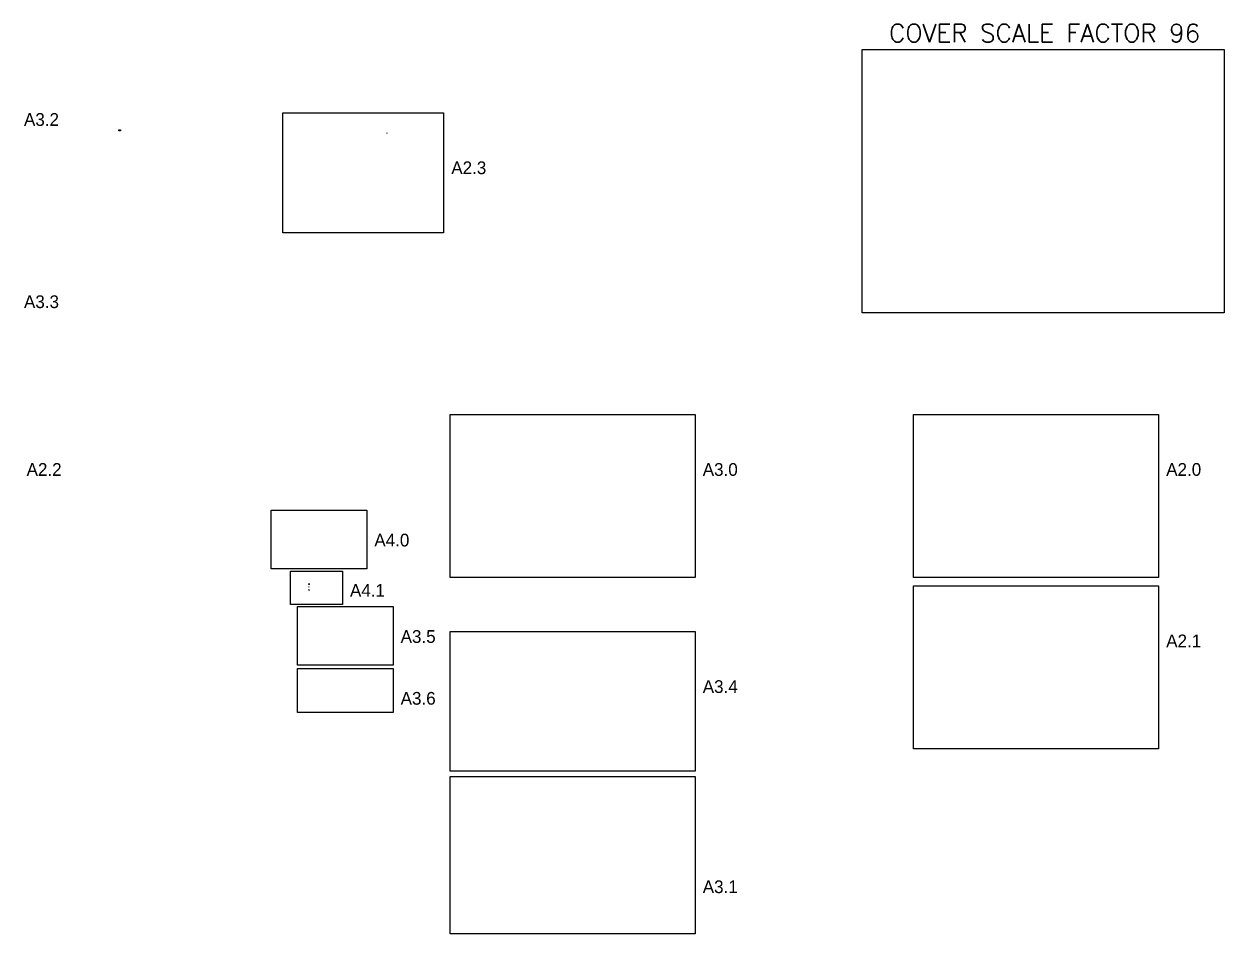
# Model space of a CAD drawing. Header units: inches. Extents: x -625442 to 34963, y -27993 to 66986.
# Drawn here: x 12589 to 23296, y 14410 to 22528 of the extents above; entities that cross this region are included whole.
import ezdxf
from ezdxf.enums import TextEntityAlignment as Align

# ---------------------------------------------------------------- set-up
doc = ezdxf.new("R2010")
doc.units = ezdxf.units.IN
doc.header["$LTSCALE"] = 0.5
doc.header["$MEASUREMENT"] = 0
doc.layers.add('0-TEXT', color=30, linetype='Continuous')
doc.layers.add('E-DETAIL', color=144, linetype='Continuous')
doc.styles.add('OUTLINE', font='swisscbo.ttf', dxfattribs={"width": 0.8})
doc.styles.add('ROMANS', font='ROMANS.SHX', dxfattribs={"height": 0.2})
doc.styles.add('TEXT', font='romans.shx')
doc.styles.add('titleblock1', font='Zap601Rm.ttf', dxfattribs={"height": 0.5})

msp = doc.modelspace()

# ---------------------------------------------------------------- hatches: boundary and pattern name
at = {"layer": 'E-DETAIL'}
h = msp.add_hatch(dxfattribs=at)
h.set_pattern_fill('NET', color=256, scale=4)
edge = h.paths.add_edge_path()
edge.add_line((18785.1182, 18083.60588), (18837.96578, 18096.81777))

# ---------------------------------------------------------------- linework, layer by layer
at = {"layer": 'DEFPOINTS'}
for points in [[(20066.79826, 22301.7961), (23296.06507, 22301.7961), (23296.06507, 19950.6277), (20066.79826, 19950.6277)], [(14898.92818, 21736.37221), (16332.55896, 21736.37221), (16332.55896, 20663.75151), (14898.92818, 20663.75151)], [(13435.28695, 21583.98074), (13449.28695, 21583.98074), (13449.28695, 21574.98074), (13435.28695, 21574.98074)], [(16390.15633, 19044.66665), (18576.1855, 19044.66665), (18576.1855, 17590.63002), (16390.15633, 17590.63002)], [(20525.56694, 19044.66665), (22711.59611, 19044.66665), (22711.59611, 17590.63002), (20525.56694, 17590.63002)], [(14794.14036, 18190.86998), (15648.30203, 18190.86998), (15648.30203, 17668.7343), (14794.14036, 17668.7343)], [(14967.92237, 17647.11486), (15430.8331, 17647.11486), (15430.8331, 17349.81048), (14967.92237, 17349.81048)], [(15129.04745, 17482.83774), (15129.14745, 17482.83774), (15129.14745, 17484.90024), (15129.04745, 17484.90024)], [(15129.87982, 17533.11761), (15129.97982, 17533.11761), (15129.97982, 17531.05512), (15129.87982, 17531.05512)], [(15131.37166, 17504.65192), (15131.27166, 17504.65192), (15131.27166, 17506.71442), (15131.37166, 17506.71442)], [(15132.37547, 17533.90918), (15132.27547, 17533.90918), (15132.27547, 17535.97168), (15132.37547, 17535.97168)], [(15133.8492, 17474.16245), (15133.9492, 17474.16245), (15133.9492, 17476.22495), (15133.8492, 17476.22495)], [(15133.97482, 17527.72374), (15133.87482, 17527.72374), (15133.87482, 17525.66124), (15133.97482, 17525.66124)], [(20525.56694, 17515.2167), (22711.59611, 17515.2167), (22711.59611, 16061.18007), (20525.56694, 16061.18007)], [(15028.68837, 17330.61483), (15882.85004, 17330.61483), (15882.85004, 16808.47915), (15028.68837, 16808.47915)], [(16390.15633, 17108.30453), (18576.1855, 17108.30453), (18576.1855, 15863.86564), (16390.15633, 15863.86564)], [(15028.68837, 16779.2266), (15882.85004, 16779.2266), (15882.85004, 16386.61205), (15028.68837, 16386.61205)], [(16390.15633, 15815.16592), (18576.1855, 15815.16592), (18576.1855, 14409.78489), (16390.15633, 14409.78489)]]:
    msp.add_lwpolyline(points, close=True, dxfattribs=at)
for centre in [(15823.46592, 21554.79086), (15823.46592, 21553.43172), (15827.46373, 21554.79086)]:
    msp.add_circle(centre, 0.375, dxfattribs=at)

# ---------------------------------------------------------------- texts
at = {"layer": '0-TEXT', "insert": (15229.88075, 17174.69614), "char_height": 1.485, "width": 44.2117297, "attachment_point": 3, "style": 'TEXT'}
msp.add_mtext('\\A1;\\pxt18; ', dxfattribs=at)
at = {"layer": 'DEFPOINTS', "style": 'ROMANS'}
msp.add_text('COVER SCALE FACTOR 96', height=162, dxfattribs=at).set_placement((21695.70581, 22365.93944), align=Align.CENTER)
at = {"layer": 'DEFPOINTS', "style": 'titleblock1'}
for s, p in [('A3.2', (12744.48873, 21619.38692)), ('A2.3', (16557.4182, 21188.75134)), ('A3.3', (12744.48873, 19993.70377)), ('A2.2', (12767.88982, 18497.04578)), ('A3.0', (18801.04474, 18497.04578)), ('A2.0', (22936.45535, 18497.04578)), ('A4.0', (15870.88892, 17867.15216)), ('A4.1', (15653.41999, 17418.70721)), ('A3.5', (16105.43693, 17006.89701)), ('A2.1', (22936.45535, 16967.59583)), ('A3.4', (18801.04474, 16560.18878)), ('A3.6', (16105.43693, 16455.50878)), ('A3.1', (18801.04474, 14774.38001))]:
    msp.add_text(s, height=113.593917, rotation=360, dxfattribs=at).set_placement(p, align=Align.CENTER)
at = {"layer": 'DEFPOINTS', "style": 'OUTLINE', "width": 0.8}
msp.add_text('EXIT', height=6.291576, dxfattribs=at).set_placement((13442.28695, 21579.48074), align=Align.MIDDLE)

doc.saveas('drawing.dxf')
